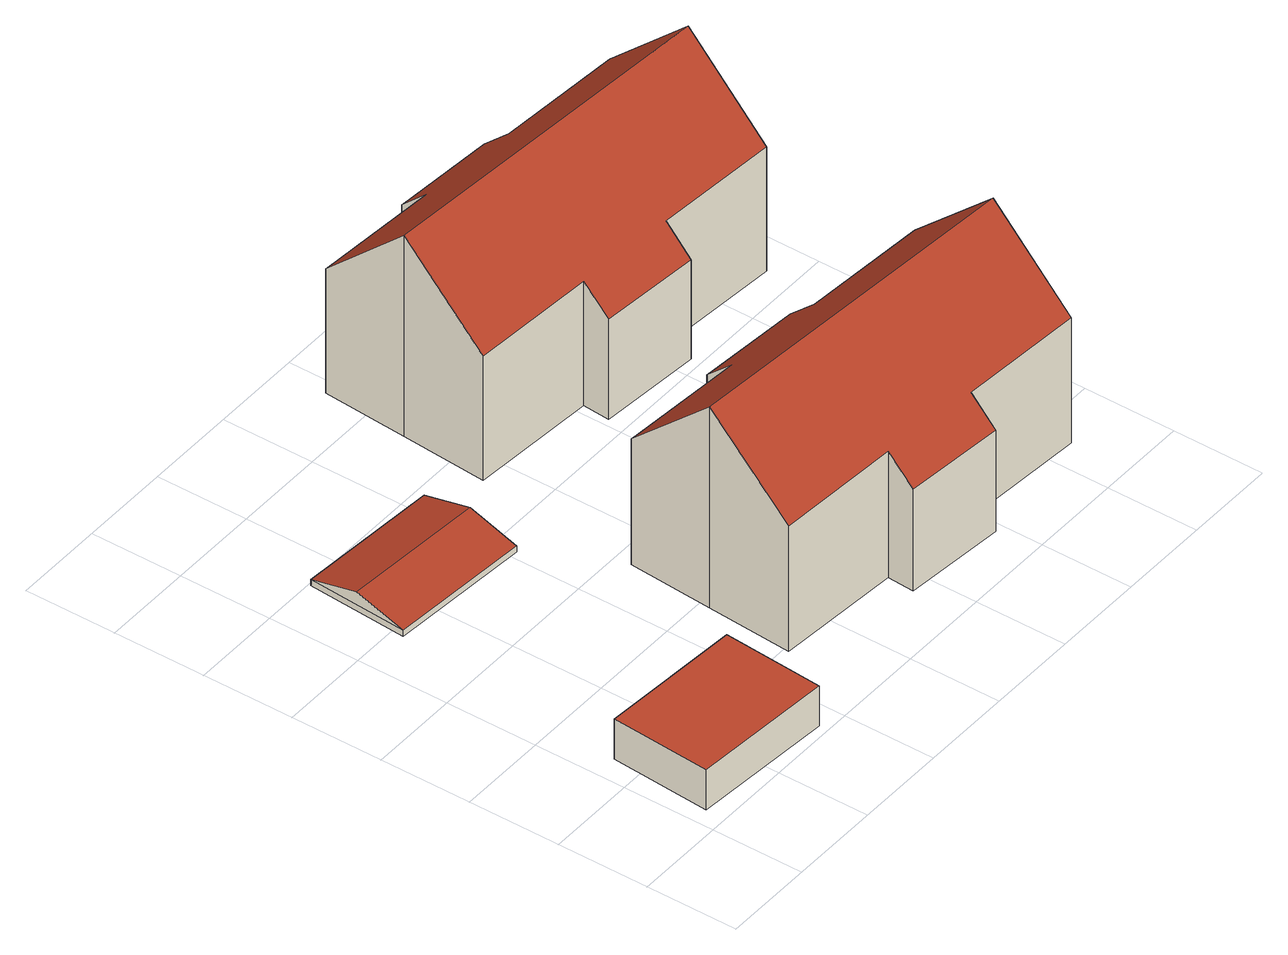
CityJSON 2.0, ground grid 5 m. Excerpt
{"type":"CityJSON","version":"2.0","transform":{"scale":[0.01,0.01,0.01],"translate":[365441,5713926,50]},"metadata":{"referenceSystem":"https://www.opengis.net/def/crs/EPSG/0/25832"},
"CityObjects":{
"building1":{"type":"Building","attributes":{"Geometrietyp2DReferenz":"3000","Gemeindeschluessel":"05513000","function":"31001_2463","roofType":"1000","measuredHeight":2.36},"address":[{"country":"Germany","locality":"Gelsenkirchen","thoroughfareNumber":"281","thoroughfareName":"Kurt-Schumacher-Straße"}],"geometry":[{"type":"Solid","lod":"2","boundaries":[[[[0,1,2,3]],[[4,5,1,0]],[[6,7,5,4]],[[3,2,7,6]],[[4,0,3,6]],[[1,5,7,2]]]],"semantics":{"surfaces":[{"type":"WallSurface"},{"type":"RoofSurface"},{"type":"GroundSurface"}],"values":[[0,0,0,0,1,2]]}}]},
"building2":{"type":"Building","attributes":{"Geometrietyp2DReferenz":"3000","Gemeindeschluessel":"05513000","function":"31001_2463","roofType":"3100","measuredHeight":1.11},"address":[{"country":"Germany","locality":"Gelsenkirchen","thoroughfareNumber":"283","thoroughfareName":"Kurt-Schumacher-Straße"}],"geometry":[{"type":"Solid","lod":"2","boundaries":[[[[8,9,10,11]],[[12,13,9,8]],[[14,15,13,12]],[[11,10,15,14]],[[8,16,12]],[[14,17,11]],[[11,17,16,8]],[[12,16,17,14]],[[9,13,15,10]]]],"semantics":{"surfaces":[{"type":"WallSurface"},{"type":"RoofSurface"},{"type":"GroundSurface"}],"values":[[0,0,0,0,0,0,1,1,2]]}}]},
"building3":{"type":"Building","attributes":{"Geometrietyp2DReferenz":"3000","Gemeindeschluessel":"05513000","function":"31001_1010","roofType":"3100","measuredHeight":11.88,"storeysAboveGround":2},"address":[{"country":"Germany","locality":"Gelsenkirchen","thoroughfareNumber":"281","thoroughfareName":"Kurt-Schumacher-Straße"}],"geometry":[{"type":"Solid","lod":"2","boundaries":[[[[18,19,20,21]],[[22,23,19,18]],[[24,25,23,22]],[[26,27,25,24]],[[28,29,27,26]],[[30,31,29,28]],[[32,33,31,30]],[[34,35,33,32]],[[36,37,35,34]],[[38,39,37,36]],[[40,41,39,38]],[[42,43,41,40]],[[44,45,43,42]],[[21,20,45,44]],[[38,36,34,32,30,28,26,40]],[[24,22,18,21,44,42,40,26]],[[19,23,25,27,29,31,33,35,37,39,41,43,45,20]]]],"semantics":{"surfaces":[{"type":"WallSurface"},{"type":"RoofSurface"},{"type":"GroundSurface"}],"values":[[0,0,0,0,0,0,0,0,0,0,0,0,0,0,1,1,2]]}}]},
"building4":{"type":"Building","attributes":{"Geometrietyp2DReferenz":"3000","Gemeindeschluessel":"05513000","function":"31001_1010","roofType":"3100","measuredHeight":11.88,"storeysAboveGround":2},"address":[{"country":"Germany","locality":"Gelsenkirchen","thoroughfareNumber":"283","thoroughfareName":"Kurt-Schumacher-Straße"}],"geometry":[{"type":"Solid","lod":"2","boundaries":[[[[46,47,48,49]],[[50,51,47,46]],[[52,53,51,50]],[[54,55,53,52]],[[56,57,55,54]],[[58,59,57,56]],[[60,61,59,58]],[[62,63,61,60]],[[64,65,63,62]],[[66,67,65,64]],[[68,69,67,66]],[[70,71,69,68]],[[72,73,71,70]],[[49,48,73,72]],[[66,64,62,60,58,56,54,68]],[[52,50,46,49,72,70,68,54]],[[47,51,53,55,57,59,61,63,65,67,69,71,73,48]]]],"semantics":{"surfaces":[{"type":"WallSurface"},{"type":"RoofSurface"},{"type":"GroundSurface"}],"values":[[0,0,0,0,0,0,0,0,0,0,0,0,0,0,1,1,2]]}}]}
},
"vertices":[
[919,602,317],[919,602,81],[139,657,81],[139,657,317],[878,51,317],[878,51,81],[97,109,317],[97,109,81],
[1048,2404,153],[1048,2404,118],[266,2461,118],[266,2461,153],[1010,1854,153],[1010,1854,118],[226,1912,153],[226,1912,118],[1029,2129,230],[246,2187,230],
[2519,1433,717],[2519,1433,118],[1954,1482,118],[1954,1482,713],[2507,1286,858],[2507,1286,118],[3196,1232,857],[3196,1232,118],[3158,763,1306],[3158,763,118],[3121,294,857],[3121,294,118],[2430,347,856],[2430,347,118],[2419,199,714],[2419,199,118],[1857,248,719],[1857,248,118],[1868,396,861],[1868,396,118],[1179,447,857],[1179,447,118],[1214,917,1306],[1214,917,118],[1249,1386,857],[1249,1386,118],[1943,1335,854],[1943,1335,118],
[2658,3259,715],[2658,3259,126],[2090,3304,126],[2090,3304,714],[2646,3111,859],[2646,3111,126],[3339,3058,858],[3339,3058,126],[3302,2589,1314],[3302,2589,126],[3265,2119,858],[3265,2119,126],[2575,2173,858],[2575,2173,126],[2562,2023,712],[2562,2023,126],[1999,2070,716],[1999,2070,126],[2010,2219,860],[2010,2219,126],[1316,2270,858],[1316,2270,126],[1352,2740,1314],[1352,2740,126],[1387,3210,858],[1387,3210,126],[2079,3158,856],[2079,3158,126]
]}
